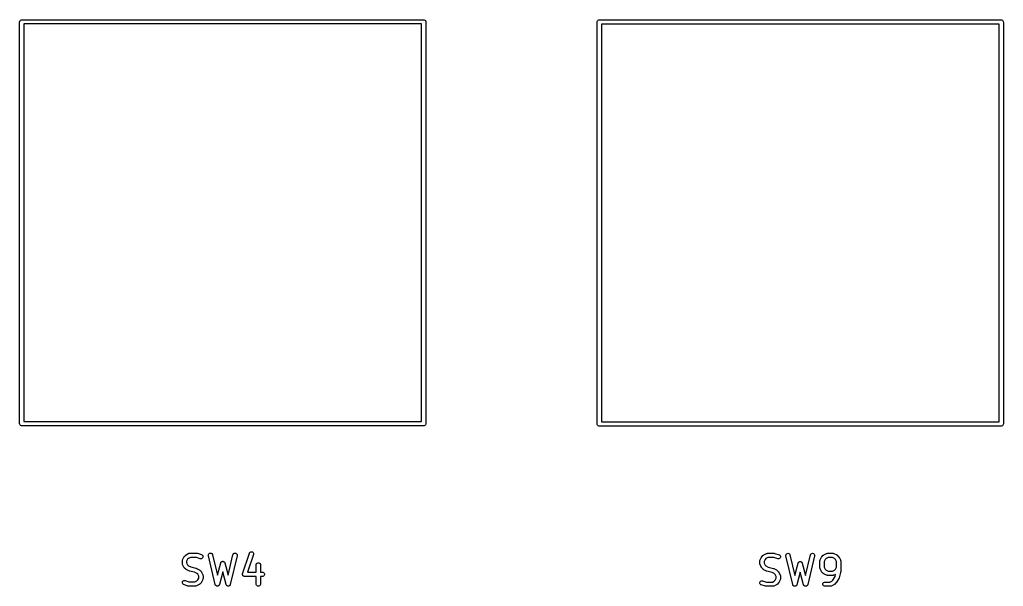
# Model space of a CAD drawing. Extents: x 2.7 to 14.1, y -9.5 to -1.1.
# Drawn here: x 2.655 to 4.004, y -7.028 to -6.251 of the extents above; entities that cross this region are included whole.
import ezdxf

# ---------------------------------------------------------------- set-up
doc = ezdxf.new("R2010")
doc.units = 0
doc.header["$MEASUREMENT"] = 0
doc.layers.add('BLACK', color=7, linetype='CONTINUOUS')

msp = doc.modelspace()

# ---------------------------------------------------------------- linework, layer by layer
at = {"layer": 'BLACK', "linetype": 'CONTINUOUS'}
for p, q in [((2.6549, -6.2536), (2.655, -6.253)), ((2.6549, -6.8047), (2.6549, -6.2536)), ((2.655, -6.253), (2.6554, -6.2519)), ((2.6554, -6.2519), (2.6562, -6.2511)), ((2.6562, -6.2511), (2.6573, -6.2507)), ((2.6573, -6.2507), (2.6579, -6.2506)), ((2.6579, -6.2506), (3.209, -6.2506)), ((2.6608, -6.2565), (2.6608, -6.8018)), ((3.2061, -6.2565), (2.6608, -6.2565)), ((3.2061, -6.8018), (3.2061, -6.2565)), ((3.209, -6.2506), (3.2096, -6.2507)), ((3.2096, -6.2507), (3.2107, -6.2511)), ((3.2107, -6.2511), (3.2115, -6.2519)), ((3.2115, -6.2519), (3.2119, -6.253)), ((3.2119, -6.253), (3.212, -6.2536)), ((3.212, -6.2536), (3.212, -6.8047)), ((3.4469, -6.2533), (3.4474, -6.2522)), ((3.4469, -6.2539), (3.4469, -6.2533)), ((3.4469, -6.805), (3.4469, -6.2539)), ((3.4474, -6.2522), (3.4482, -6.2514)), ((3.4482, -6.2514), (3.4493, -6.251)), ((3.4493, -6.251), (3.4498, -6.2509)), ((3.4498, -6.2509), (4.001, -6.2509)), ((3.4528, -6.2568), (3.4528, -6.8021)), ((3.9981, -6.2568), (3.4528, -6.2568)), ((3.9981, -6.8021), (3.9981, -6.2568)), ((4.001, -6.2509), (4.0016, -6.251)), ((4.0016, -6.251), (4.0027, -6.2514)), ((4.0027, -6.2514), (4.0035, -6.2522)), ((4.0035, -6.2522), (4.0039, -6.2533)), ((4.0039, -6.2533), (4.004, -6.2539)), ((4.004, -6.2539), (4.004, -6.805)), ((2.655, -6.8053), (2.6549, -6.8047)), ((2.6554, -6.8064), (2.655, -6.8053)), ((2.6562, -6.8072), (2.6554, -6.8064)), ((2.6573, -6.8076), (2.6562, -6.8072)), ((2.6579, -6.8077), (2.6573, -6.8076)), ((3.209, -6.8077), (2.6579, -6.8077)), ((2.6608, -6.8018), (3.2061, -6.8018)), ((3.2096, -6.8076), (3.209, -6.8077)), ((3.2107, -6.8072), (3.2096, -6.8076)), ((3.2115, -6.8064), (3.2107, -6.8072)), ((3.2119, -6.8053), (3.2115, -6.8064)), ((3.212, -6.8047), (3.2119, -6.8053)), ((3.4469, -6.8056), (3.4469, -6.805)), ((3.4474, -6.8067), (3.4469, -6.8056)), ((3.4482, -6.8075), (3.4474, -6.8067)), ((3.4493, -6.8079), (3.4482, -6.8075)), ((3.4498, -6.808), (3.4493, -6.8079)), ((4.001, -6.808), (3.4498, -6.808)), ((3.4528, -6.8021), (3.9981, -6.8021)), ((4.0016, -6.8079), (4.001, -6.808)), ((4.0027, -6.8075), (4.0016, -6.8079)), ((4.0035, -6.8067), (4.0027, -6.8075)), ((4.0039, -6.8056), (4.0035, -6.8067)), ((4.004, -6.805), (4.0039, -6.8056)), ((2.8783, -6.9913), (2.8802, -6.9875)), ((2.8802, -6.9875), (2.8803, -6.9873)), ((2.8803, -6.9873), (2.8804, -6.9872)), ((2.8804, -6.9871), (2.8805, -6.987)), ((2.8804, -6.9872), (2.8804, -6.9871)), ((2.8805, -6.987), (2.8806, -6.987)), ((2.8806, -6.987), (2.8807, -6.9867)), ((2.8807, -6.9867), (2.8826, -6.9849)), ((2.8826, -6.9849), (2.8828, -6.9847)), ((2.8828, -6.9847), (2.8829, -6.9846)), ((2.8829, -6.9846), (2.883, -6.9846)), ((2.883, -6.9846), (2.8831, -6.9845)), ((2.8831, -6.9845), (2.8834, -6.9843)), ((2.8831, -6.9845), (2.8831, -6.9845)), ((2.8834, -6.9843), (2.8871, -6.9824)), ((2.8892, -6.988), (2.8865, -6.9894)), ((2.8871, -6.9824), (2.8877, -6.9822)), ((2.8877, -6.9822), (2.8878, -6.9822)), ((2.8878, -6.9822), (2.8879, -6.9822)), ((2.8879, -6.9822), (2.8885, -6.9821)), ((2.8885, -6.9821), (2.8978, -6.9821)), ((2.8973, -6.988), (2.8892, -6.988)), ((2.9025, -6.9898), (2.8973, -6.988)), ((2.8978, -6.9821), (2.8981, -6.9822)), ((2.8981, -6.9822), (2.8982, -6.9822)), ((2.8982, -6.9822), (2.8983, -6.9822)), ((2.8983, -6.9822), (2.8984, -6.9822)), ((2.8984, -6.9822), (2.8985, -6.9822)), ((2.8985, -6.9822), (2.8988, -6.9823)), ((2.8988, -6.9823), (2.9044, -6.9842)), ((2.9044, -6.9842), (2.9049, -6.9844)), ((2.9049, -6.9844), (2.9058, -6.9852)), ((2.9058, -6.9852), (2.9063, -6.9862)), ((2.9064, -6.9873), (2.906, -6.9884)), ((2.9063, -6.9862), (2.9064, -6.9873)), ((2.9136, -6.9852), (2.9138, -6.9841)), ((2.9137, -6.9858), (2.9136, -6.9852)), ((2.9231, -7.0251), (2.9137, -6.9858)), ((2.9138, -6.9841), (2.9144, -6.9831)), ((2.9144, -6.9831), (2.9153, -6.9824)), ((2.9153, -6.9824), (2.9165, -6.9821)), ((2.9165, -6.9821), (2.9176, -6.9823)), ((2.9176, -6.9823), (2.9186, -6.9829)), ((2.9186, -6.9829), (2.9193, -6.9839)), ((2.9193, -6.9839), (2.9194, -6.9844)), ((2.9194, -6.9844), (2.9261, -7.0124)), ((2.9408, -7.0124), (2.9474, -6.9844)), ((2.9532, -6.9858), (2.9438, -7.0251)), ((2.9474, -6.9844), (2.9476, -6.9839)), ((2.9476, -6.9839), (2.9483, -6.9829)), ((2.9483, -6.9829), (2.9493, -6.9823)), ((2.9493, -6.9823), (2.9504, -6.9821)), ((2.9504, -6.9821), (2.9516, -6.9824)), ((2.9516, -6.9824), (2.9525, -6.9831)), ((2.9525, -6.9831), (2.9531, -6.9841)), ((2.9531, -6.9841), (2.9533, -6.9852)), ((2.9533, -6.9852), (2.9532, -6.9858)), ((2.9606, -7.0104), (2.97, -6.9823)), ((2.9756, -6.9841), (2.9675, -7.0084)), ((2.97, -6.9823), (2.9703, -6.9818)), ((2.9703, -6.9818), (2.971, -6.9809)), ((2.971, -6.9809), (2.972, -6.9804)), ((2.972, -6.9804), (2.9732, -6.9803)), ((2.9732, -6.9803), (2.9743, -6.9806)), ((2.9743, -6.9806), (2.9752, -6.9814)), ((2.9752, -6.9814), (2.9757, -6.9824)), ((2.9757, -6.9836), (2.9756, -6.9841)), ((2.9757, -6.9824), (2.9757, -6.9836)), ((3.6703, -6.9916), (3.6722, -6.9878)), ((3.6722, -6.9878), (3.6723, -6.9876)), ((3.6723, -6.9876), (3.6724, -6.9875)), ((3.6724, -6.9874), (3.6725, -6.9873)), ((3.6724, -6.9875), (3.6724, -6.9874)), ((3.6725, -6.9873), (3.6727, -6.9871)), ((3.6725, -6.9873), (3.6725, -6.9873)), ((3.6727, -6.9871), (3.6746, -6.9852)), ((3.6746, -6.9852), (3.6748, -6.985)), ((3.6748, -6.985), (3.6749, -6.9849)), ((3.6749, -6.9849), (3.675, -6.9849)), ((3.675, -6.9849), (3.675, -6.9848)), ((3.675, -6.9848), (3.6751, -6.9848)), ((3.6751, -6.9848), (3.6754, -6.9846)), ((3.6754, -6.9846), (3.6791, -6.9828)), ((3.6791, -6.9828), (3.6797, -6.9825)), ((3.6797, -6.9825), (3.6798, -6.9825)), ((3.6798, -6.9825), (3.6799, -6.9825)), ((3.6799, -6.9825), (3.6804, -6.9824)), ((3.6804, -6.9824), (3.6898, -6.9824)), ((3.6898, -6.9824), (3.6901, -6.9825)), ((3.6901, -6.9825), (3.6902, -6.9825)), ((3.6902, -6.9825), (3.6903, -6.9825)), ((3.6903, -6.9825), (3.6904, -6.9825)), ((3.6904, -6.9825), (3.6905, -6.9825)), ((3.6905, -6.9825), (3.6907, -6.9826)), ((3.6907, -6.9826), (3.6964, -6.9845)), ((3.6964, -6.9845), (3.6969, -6.9847)), ((3.6969, -6.9847), (3.6978, -6.9855)), ((3.6978, -6.9855), (3.6983, -6.9865)), ((3.6984, -6.9876), (3.698, -6.9887)), ((3.6983, -6.9865), (3.6984, -6.9876)), ((3.7056, -6.9855), (3.7058, -6.9844)), ((3.7057, -6.9861), (3.7056, -6.9855)), ((3.7151, -7.0254), (3.7057, -6.9861)), ((3.7058, -6.9844), (3.7064, -6.9834)), ((3.7064, -6.9834), (3.7073, -6.9827)), ((3.7073, -6.9827), (3.7084, -6.9824)), ((3.7084, -6.9824), (3.7096, -6.9826)), ((3.7096, -6.9826), (3.7106, -6.9832)), ((3.7106, -6.9832), (3.7112, -6.9842)), ((3.7112, -6.9842), (3.7114, -6.9847)), ((3.7114, -6.9847), (3.7181, -7.0127)), ((3.7328, -7.0127), (3.7394, -6.9847)), ((3.7452, -6.9861), (3.7358, -7.0254)), ((3.7394, -6.9847), (3.7396, -6.9842)), ((3.7396, -6.9842), (3.7403, -6.9832)), ((3.7403, -6.9832), (3.7413, -6.9826)), ((3.7413, -6.9826), (3.7424, -6.9824)), ((3.7424, -6.9824), (3.7435, -6.9827)), ((3.7435, -6.9827), (3.7445, -6.9834)), ((3.7445, -6.9834), (3.7451, -6.9844)), ((3.7451, -6.9844), (3.7453, -6.9855)), ((3.7453, -6.9855), (3.7452, -6.9861)), ((3.7528, -6.9916), (3.7547, -6.9878)), ((3.7547, -6.9878), (3.7548, -6.9876)), ((3.7548, -6.9875), (3.7549, -6.9874)), ((3.7548, -6.9876), (3.7548, -6.9875)), ((3.7549, -6.9874), (3.755, -6.9873)), ((3.755, -6.9873), (3.7552, -6.9871)), ((3.755, -6.9873), (3.755, -6.9873)), ((3.7552, -6.9871), (3.7571, -6.9852)), ((3.7571, -6.9852), (3.7573, -6.985)), ((3.7573, -6.985), (3.7574, -6.9849)), ((3.7574, -6.9849), (3.7575, -6.9849)), ((3.7575, -6.9849), (3.7575, -6.9848)), ((3.7575, -6.9848), (3.7576, -6.9848)), ((3.7576, -6.9848), (3.7579, -6.9846)), ((3.7579, -6.9846), (3.7616, -6.9828)), ((3.7616, -6.9828), (3.7621, -6.9825)), ((3.7621, -6.9825), (3.7623, -6.9825)), ((3.7623, -6.9825), (3.7624, -6.9825)), ((3.7624, -6.9825), (3.7629, -6.9824)), ((3.7629, -6.9824), (3.7704, -6.9824)), ((3.7704, -6.9824), (3.771, -6.9825)), ((3.771, -6.9825), (3.7711, -6.9825)), ((3.7711, -6.9825), (3.7712, -6.9825)), ((3.7712, -6.9825), (3.7717, -6.9828)), ((3.7717, -6.9828), (3.7755, -6.9846)), ((3.7755, -6.9846), (3.7757, -6.9848)), ((3.7757, -6.9848), (3.7758, -6.9848)), ((3.7758, -6.9848), (3.7759, -6.9849)), ((3.7759, -6.9849), (3.776, -6.9849)), ((3.776, -6.9849), (3.776, -6.985)), ((3.776, -6.985), (3.7763, -6.9852)), ((3.7763, -6.9852), (3.7781, -6.9871)), ((3.7781, -6.9871), (3.7783, -6.9873)), ((3.7783, -6.9873), (3.7784, -6.9873)), ((3.7784, -6.9873), (3.7784, -6.9874)), ((3.7784, -6.9874), (3.7785, -6.9875)), ((3.7785, -6.9875), (3.7785, -6.9876)), ((3.7785, -6.9876), (3.7787, -6.9878)), ((3.7787, -6.9878), (3.7806, -6.9916)), ((2.878, -6.9926), (2.8781, -6.992)), ((2.878, -6.9963), (2.878, -6.9926)), ((2.8781, -6.9969), (2.878, -6.9963)), ((2.8781, -6.9918), (2.8783, -6.9913)), ((2.8781, -6.9919), (2.8781, -6.9918)), ((2.8781, -6.992), (2.8781, -6.9919)), ((2.8781, -6.997), (2.8781, -6.9969)), ((2.8781, -6.9971), (2.8781, -6.997)), ((2.8783, -6.9977), (2.8781, -6.9971)), ((2.8802, -7.0014), (2.8783, -6.9977)), ((2.8803, -7.0017), (2.8802, -7.0014)), ((2.8804, -7.0017), (2.8803, -7.0017)), ((2.8853, -6.9906), (2.8839, -6.9933)), ((2.8839, -6.9933), (2.8839, -6.9956)), ((2.8839, -6.9956), (2.8853, -6.9983)), ((2.8865, -6.9894), (2.8853, -6.9906)), ((2.8853, -6.9983), (2.8865, -6.9995)), ((2.8865, -6.9995), (2.8895, -7.001)), ((2.8895, -7.001), (2.8967, -7.0028)), ((2.9031, -6.9899), (2.9025, -6.9898)), ((2.9042, -6.9898), (2.9031, -6.9899)), ((2.9053, -6.9893), (2.9042, -6.9898)), ((2.906, -6.9884), (2.9053, -6.9893)), ((2.9261, -7.0124), (2.9306, -6.9956)), ((2.9306, -6.9956), (2.9306, -6.9954)), ((2.9306, -6.9954), (2.9307, -6.9954)), ((2.9307, -6.9953), (2.9308, -6.995)), ((2.9307, -6.9954), (2.9307, -6.9953)), ((2.9308, -6.995), (2.931, -6.9947)), ((2.931, -6.9947), (2.9312, -6.9944)), ((2.9312, -6.9944), (2.9314, -6.9943)), ((2.9314, -6.9943), (2.9315, -6.9941)), ((2.9315, -6.9941), (2.9318, -6.9939)), ((2.9318, -6.9939), (2.9321, -6.9937)), ((2.9321, -6.9937), (2.9323, -6.9936)), ((2.9323, -6.9936), (2.9325, -6.9935)), ((2.9325, -6.9935), (2.9329, -6.9935)), ((2.9329, -6.9935), (2.9333, -6.9934)), ((2.9333, -6.9934), (2.9334, -6.9934)), ((2.9334, -6.9934), (2.9336, -6.9934)), ((2.9336, -6.9934), (2.934, -6.9935)), ((2.934, -6.9935), (2.9344, -6.9935)), ((2.9344, -6.9935), (2.9346, -6.9936)), ((2.9346, -6.9936), (2.9348, -6.9937)), ((2.9348, -6.9937), (2.9351, -6.9939)), ((2.9351, -6.9939), (2.9354, -6.9941)), ((2.9354, -6.9941), (2.9355, -6.9943)), ((2.9355, -6.9943), (2.9357, -6.9944)), ((2.9357, -6.9944), (2.9359, -6.9947)), ((2.9359, -6.9947), (2.9361, -6.995)), ((2.9361, -6.995), (2.9362, -6.9953)), ((2.9362, -6.9953), (2.9362, -6.9954)), ((2.9362, -6.9954), (2.9363, -6.9954)), ((2.9363, -6.9954), (2.9363, -6.9956)), ((2.9363, -6.9956), (2.9408, -7.0124)), ((2.9792, -6.9982), (2.9793, -6.9976)), ((2.9792, -7.0084), (2.9792, -6.9982)), ((2.9793, -6.9976), (2.9797, -6.9966)), ((2.9797, -6.9966), (2.9806, -6.9958)), ((2.9806, -6.9958), (2.9816, -6.9953)), ((2.9816, -6.9953), (2.9828, -6.9953)), ((2.9828, -6.9953), (2.9838, -6.9958)), ((2.9838, -6.9958), (2.9846, -6.9966)), ((2.9846, -6.9966), (2.9851, -6.9976)), ((2.9851, -6.9976), (2.9851, -6.9982)), ((2.9851, -6.9982), (2.9851, -7.0084)), ((3.67, -6.9923), (3.6701, -6.9922)), ((3.67, -6.9929), (3.67, -6.9923)), ((3.67, -6.9966), (3.67, -6.9929)), ((3.67, -6.9972), (3.67, -6.9966)), ((3.6701, -6.9973), (3.67, -6.9972)), ((3.6701, -6.9921), (3.6703, -6.9916)), ((3.6701, -6.9922), (3.6701, -6.9921)), ((3.6701, -6.9974), (3.6701, -6.9973)), ((3.6703, -6.998), (3.6701, -6.9974)), ((3.6722, -7.0017), (3.6703, -6.998)), ((3.6772, -6.9909), (3.6759, -6.9936)), ((3.6759, -6.9936), (3.6759, -6.9959)), ((3.6759, -6.9959), (3.6772, -6.9986)), ((3.6784, -6.9897), (3.6772, -6.9909)), ((3.6772, -6.9986), (3.6784, -6.9998)), ((3.6811, -6.9883), (3.6784, -6.9897)), ((3.6784, -6.9998), (3.6815, -7.0014)), ((3.6893, -6.9883), (3.6811, -6.9883)), ((3.6815, -7.0014), (3.6887, -7.0032)), ((3.6945, -6.9901), (3.6893, -6.9883)), ((3.6951, -6.9902), (3.6945, -6.9901)), ((3.6962, -6.9901), (3.6951, -6.9902)), ((3.6972, -6.9896), (3.6962, -6.9901)), ((3.698, -6.9887), (3.6972, -6.9896)), ((3.7181, -7.0127), (3.7226, -6.9959)), ((3.7226, -6.9957), (3.7227, -6.9956)), ((3.7226, -6.9959), (3.7226, -6.9957)), ((3.7226, -6.9957), (3.7226, -6.9957)), ((3.7227, -6.9956), (3.7228, -6.9953)), ((3.7228, -6.9953), (3.723, -6.995)), ((3.723, -6.995), (3.7232, -6.9947)), ((3.7232, -6.9947), (3.7234, -6.9946)), ((3.7234, -6.9946), (3.7235, -6.9944)), ((3.7235, -6.9944), (3.7238, -6.9942)), ((3.7238, -6.9942), (3.7241, -6.994)), ((3.7241, -6.994), (3.7243, -6.9939)), ((3.7243, -6.9939), (3.7245, -6.9938)), ((3.7245, -6.9938), (3.7249, -6.9938)), ((3.7249, -6.9938), (3.7252, -6.9937)), ((3.7252, -6.9937), (3.7254, -6.9937)), ((3.7254, -6.9937), (3.7256, -6.9937)), ((3.7256, -6.9937), (3.726, -6.9938)), ((3.726, -6.9938), (3.7264, -6.9938)), ((3.7264, -6.9938), (3.7266, -6.9939)), ((3.7266, -6.9939), (3.7267, -6.994)), ((3.7267, -6.994), (3.727, -6.9942)), ((3.727, -6.9942), (3.7274, -6.9944)), ((3.7274, -6.9944), (3.7275, -6.9946)), ((3.7275, -6.9946), (3.7277, -6.9947)), ((3.7277, -6.9947), (3.7278, -6.995)), ((3.7278, -6.995), (3.7281, -6.9953)), ((3.7281, -6.9953), (3.7282, -6.9956)), ((3.7282, -6.9956), (3.7282, -6.9957)), ((3.7282, -6.9957), (3.7282, -6.9957)), ((3.7282, -6.9957), (3.7283, -6.9959)), ((3.7283, -6.9959), (3.7328, -7.0127)), ((3.7525, -6.9923), (3.7526, -6.9922)), ((3.7525, -6.9929), (3.7525, -6.9923)), ((3.7525, -7.0023), (3.7525, -6.9929)), ((3.7526, -6.9921), (3.7528, -6.9916)), ((3.7526, -6.9922), (3.7526, -6.9921)), ((3.7597, -6.9909), (3.7584, -6.9936)), ((3.7584, -6.9936), (3.7584, -7.0016)), ((3.7584, -7.0016), (3.7597, -7.0043)), ((3.7609, -6.9897), (3.7597, -6.9909)), ((3.7636, -6.9883), (3.7609, -6.9897)), ((3.7697, -6.9883), (3.7636, -6.9883)), ((3.7724, -6.9897), (3.7697, -6.9883)), ((3.7736, -6.9909), (3.7724, -6.9897)), ((3.775, -6.9936), (3.7736, -6.9909)), ((3.7736, -7.0043), (3.775, -7.0016)), ((3.775, -7.0016), (3.775, -6.9936)), ((3.7806, -6.9916), (3.7808, -6.9921)), ((3.7808, -6.9921), (3.7808, -6.9922)), ((3.7808, -6.9922), (3.7808, -6.9923)), ((3.7808, -6.9923), (3.7809, -6.9929)), ((3.7809, -6.9929), (3.7809, -7.0079)), ((2.8804, -7.0018), (2.8804, -7.0017)), ((2.8805, -7.0019), (2.8804, -7.0018)), ((2.8806, -7.0019), (2.8805, -7.0019)), ((2.8807, -7.0022), (2.8806, -7.0019)), ((2.8826, -7.004), (2.8807, -7.0022)), ((2.8828, -7.0042), (2.8826, -7.004)), ((2.8829, -7.0043), (2.8828, -7.0042)), ((2.883, -7.0043), (2.8829, -7.0043)), ((2.8831, -7.0044), (2.883, -7.0043)), ((2.8834, -7.0046), (2.8831, -7.0044)), ((2.8831, -7.0044), (2.8831, -7.0044)), ((2.8871, -7.0065), (2.8834, -7.0046)), ((2.8872, -7.0065), (2.8871, -7.0065)), ((2.8874, -7.0066), (2.8872, -7.0065)), ((2.8872, -7.0065), (2.8872, -7.0065)), ((2.8877, -7.0067), (2.8874, -7.0066)), ((2.8949, -7.0085), (2.8877, -7.0067)), ((2.8877, -7.0067), (2.8877, -7.0067)), ((2.8877, -7.0067), (2.8877, -7.0067)), ((2.898, -7.01), (2.8949, -7.0085)), ((2.8967, -7.0028), (2.8967, -7.0029)), ((2.8967, -7.0029), (2.8967, -7.0029)), ((2.8967, -7.0029), (2.897, -7.003)), ((2.897, -7.003), (2.8972, -7.003)), ((2.8972, -7.003), (2.8972, -7.0031)), ((2.8972, -7.0031), (2.8973, -7.0031)), ((2.8973, -7.0031), (2.901, -7.0049)), ((2.8992, -7.0112), (2.898, -7.01)), ((2.9005, -7.0139), (2.8992, -7.0112)), ((2.9005, -7.0163), (2.9005, -7.0139)), ((2.901, -7.0049), (2.9013, -7.0051)), ((2.9013, -7.0051), (2.9013, -7.0051)), ((2.9013, -7.0051), (2.9014, -7.0052)), ((2.9014, -7.0052), (2.9015, -7.0053)), ((2.9015, -7.0053), (2.9016, -7.0053)), ((2.9016, -7.0053), (2.9018, -7.0055)), ((2.9018, -7.0055), (2.9037, -7.0074)), ((2.9037, -7.0074), (2.9039, -7.0076)), ((2.9039, -7.0076), (2.9039, -7.0076)), ((2.9039, -7.0076), (2.904, -7.0077)), ((2.904, -7.0077), (2.904, -7.0078)), ((2.904, -7.0078), (2.9041, -7.0079)), ((2.9041, -7.0079), (2.9042, -7.0081)), ((2.9042, -7.0081), (2.9061, -7.0119)), ((2.9061, -7.0119), (2.9063, -7.0124)), ((2.9063, -7.0124), (2.9063, -7.0125)), ((2.9063, -7.0125), (2.9063, -7.0126)), ((2.9063, -7.0126), (2.9064, -7.0132)), ((2.9064, -7.0132), (2.9064, -7.017)), ((2.9334, -7.0078), (2.9288, -7.0252)), ((2.9381, -7.0252), (2.9334, -7.0078)), ((2.9605, -7.0108), (2.9606, -7.0107)), ((2.9605, -7.011), (2.9605, -7.0108)), ((2.9605, -7.0108), (2.9605, -7.0108)), ((2.9605, -7.0114), (2.9605, -7.011)), ((2.9605, -7.0119), (2.9605, -7.0114)), ((2.9606, -7.012), (2.9605, -7.0119)), ((2.9606, -7.0107), (2.9606, -7.0104)), ((2.9606, -7.0121), (2.9606, -7.012)), ((2.9608, -7.0125), (2.9606, -7.0121)), ((2.961, -7.013), (2.9608, -7.0125)), ((2.9611, -7.013), (2.961, -7.013)), ((2.9611, -7.0131), (2.9611, -7.013)), ((2.9615, -7.0135), (2.9611, -7.0131)), ((2.9618, -7.0138), (2.9615, -7.0135)), ((2.9619, -7.0138), (2.9618, -7.0138)), ((2.962, -7.0139), (2.9619, -7.0138)), ((2.9624, -7.014), (2.962, -7.0139)), ((2.9629, -7.0142), (2.9624, -7.014)), ((2.963, -7.0142), (2.9629, -7.0142)), ((2.9631, -7.0143), (2.963, -7.0142)), ((2.9632, -7.0143), (2.9631, -7.0143)), ((2.9634, -7.0143), (2.9632, -7.0143)), ((2.9792, -7.0143), (2.9634, -7.0143)), ((2.9675, -7.0084), (2.9792, -7.0084)), ((2.9792, -7.0245), (2.9792, -7.0143)), ((2.9851, -7.0084), (2.9878, -7.0084)), ((2.9878, -7.0143), (2.9851, -7.0143)), ((2.9851, -7.0143), (2.9851, -7.0245)), ((2.9878, -7.0084), (2.9884, -7.0084)), ((2.9884, -7.0142), (2.9878, -7.0143)), ((2.9884, -7.0084), (2.9895, -7.0089)), ((2.9895, -7.0138), (2.9884, -7.0142)), ((2.9895, -7.0089), (2.9903, -7.0097)), ((2.9903, -7.013), (2.9895, -7.0138)), ((2.9903, -7.0097), (2.9907, -7.0108)), ((2.9907, -7.0119), (2.9903, -7.013)), ((2.9907, -7.0108), (2.9907, -7.0119)), ((3.6723, -7.002), (3.6722, -7.0017)), ((3.6724, -7.002), (3.6723, -7.002)), ((3.6724, -7.0021), (3.6724, -7.002)), ((3.6725, -7.0022), (3.6724, -7.0021)), ((3.6725, -7.0023), (3.6725, -7.0022)), ((3.6727, -7.0025), (3.6725, -7.0023)), ((3.6746, -7.0044), (3.6727, -7.0025)), ((3.6748, -7.0045), (3.6746, -7.0044)), ((3.6749, -7.0046), (3.6748, -7.0045)), ((3.675, -7.0047), (3.6749, -7.0046)), ((3.6751, -7.0048), (3.675, -7.0047)), ((3.675, -7.0047), (3.675, -7.0047)), ((3.6754, -7.0049), (3.6751, -7.0048)), ((3.6791, -7.0068), (3.6754, -7.0049)), ((3.6792, -7.0068), (3.6791, -7.0068)), ((3.6794, -7.0069), (3.6792, -7.0068)), ((3.6792, -7.0068), (3.6792, -7.0068)), ((3.6797, -7.007), (3.6794, -7.0069)), ((3.6869, -7.0088), (3.6797, -7.007)), ((3.6797, -7.007), (3.6797, -7.007)), ((3.6797, -7.007), (3.6797, -7.007)), ((3.6899, -7.0103), (3.6869, -7.0088)), ((3.6887, -7.0032), (3.6887, -7.0032)), ((3.6887, -7.0032), (3.6887, -7.0032)), ((3.6887, -7.0032), (3.689, -7.0033)), ((3.689, -7.0033), (3.6892, -7.0033)), ((3.6892, -7.0033), (3.6892, -7.0034)), ((3.6892, -7.0034), (3.6893, -7.0034)), ((3.6893, -7.0034), (3.693, -7.0053)), ((3.6911, -7.0115), (3.6899, -7.0103)), ((3.6925, -7.0142), (3.6911, -7.0115)), ((3.6925, -7.0166), (3.6925, -7.0142)), ((3.693, -7.0053), (3.6933, -7.0054)), ((3.6933, -7.0054), (3.6933, -7.0054)), ((3.6933, -7.0054), (3.6934, -7.0055)), ((3.6934, -7.0055), (3.6935, -7.0056)), ((3.6935, -7.0056), (3.6935, -7.0056)), ((3.6935, -7.0056), (3.6938, -7.0058)), ((3.6938, -7.0058), (3.6956, -7.0077)), ((3.6956, -7.0077), (3.6958, -7.0079)), ((3.6958, -7.0079), (3.6959, -7.008)), ((3.6959, -7.008), (3.696, -7.008)), ((3.696, -7.008), (3.696, -7.0081)), ((3.696, -7.0081), (3.696, -7.0082)), ((3.696, -7.0082), (3.6962, -7.0084)), ((3.6962, -7.0084), (3.6981, -7.0122)), ((3.6981, -7.0122), (3.6983, -7.0127)), ((3.6983, -7.0127), (3.6983, -7.0128)), ((3.6983, -7.0128), (3.6983, -7.0129)), ((3.6983, -7.0129), (3.6984, -7.0135)), ((3.6984, -7.0135), (3.6984, -7.0173)), ((3.7254, -7.0081), (3.7208, -7.0255)), ((3.7301, -7.0255), (3.7254, -7.0081)), ((3.7525, -7.0028), (3.7525, -7.0023)), ((3.7526, -7.0029), (3.7525, -7.0028)), ((3.7526, -7.003), (3.7526, -7.0029)), ((3.7528, -7.0036), (3.7526, -7.003)), ((3.7547, -7.0073), (3.7528, -7.0036)), ((3.7548, -7.0076), (3.7547, -7.0073)), ((3.7548, -7.0077), (3.7548, -7.0076)), ((3.7549, -7.0077), (3.7548, -7.0077)), ((3.755, -7.0078), (3.7549, -7.0077)), ((3.755, -7.0079), (3.755, -7.0078)), ((3.7552, -7.0081), (3.755, -7.0079)), ((3.7571, -7.01), (3.7552, -7.0081)), ((3.7573, -7.0102), (3.7571, -7.01)), ((3.7574, -7.0102), (3.7573, -7.0102)), ((3.7575, -7.0103), (3.7574, -7.0102)), ((3.7576, -7.0104), (3.7575, -7.0103)), ((3.7575, -7.0103), (3.7575, -7.0103)), ((3.7579, -7.0105), (3.7576, -7.0104)), ((3.7616, -7.0124), (3.7579, -7.0105)), ((3.7597, -7.0043), (3.7609, -7.0055)), ((3.7609, -7.0055), (3.7636, -7.0068)), ((3.7621, -7.0126), (3.7616, -7.0124)), ((3.7623, -7.0126), (3.7621, -7.0126)), ((3.7624, -7.0127), (3.7623, -7.0126)), ((3.7629, -7.0127), (3.7624, -7.0127)), ((3.7704, -7.0127), (3.7629, -7.0127)), ((3.7636, -7.0068), (3.7697, -7.0068)), ((3.7697, -7.0068), (3.7724, -7.0055)), ((3.77, -7.0191), (3.7733, -7.0142)), ((3.771, -7.0127), (3.7704, -7.0127)), ((3.7711, -7.0126), (3.771, -7.0127)), ((3.7712, -7.0126), (3.7711, -7.0126)), ((3.7717, -7.0124), (3.7712, -7.0126)), ((3.774, -7.0113), (3.7717, -7.0124)), ((3.7724, -7.0055), (3.7736, -7.0043)), ((3.7733, -7.0142), (3.774, -7.0113)), ((3.7808, -7.0086), (3.7789, -7.0161)), ((3.7809, -7.008), (3.7808, -7.0083)), ((3.7808, -7.0083), (3.7808, -7.0085)), ((3.7808, -7.0085), (3.7808, -7.0085)), ((3.7808, -7.0085), (3.7808, -7.0086)), ((3.7809, -7.0079), (3.7809, -7.008)), ((3.7809, -7.008), (3.7809, -7.008)), ((2.878, -7.0222), (2.8784, -7.0211)), ((2.8781, -7.0234), (2.878, -7.0222)), ((2.8786, -7.0244), (2.8781, -7.0234)), ((2.8784, -7.0211), (2.8791, -7.0202)), ((2.8795, -7.0251), (2.8786, -7.0244)), ((2.8791, -7.0202), (2.8802, -7.0197)), ((2.88, -7.0254), (2.8795, -7.0251)), ((2.8856, -7.0273), (2.88, -7.0254)), ((2.8802, -7.0197), (2.8813, -7.0197)), ((2.8813, -7.0197), (2.8819, -7.0198)), ((2.8819, -7.0198), (2.8871, -7.0215)), ((2.8859, -7.0273), (2.8856, -7.0273)), ((2.886, -7.0274), (2.8859, -7.0273)), ((2.8861, -7.0274), (2.886, -7.0274)), ((2.8862, -7.0274), (2.8861, -7.0274)), ((2.8863, -7.0274), (2.8862, -7.0274)), ((2.8866, -7.0274), (2.8863, -7.0274)), ((2.896, -7.0274), (2.8866, -7.0274)), ((2.8871, -7.0215), (2.8953, -7.0215)), ((2.8953, -7.0215), (2.898, -7.0202)), ((2.8965, -7.0274), (2.896, -7.0274)), ((2.8966, -7.0273), (2.8965, -7.0274)), ((2.8967, -7.0273), (2.8966, -7.0273)), ((2.8973, -7.0271), (2.8967, -7.0273)), ((2.901, -7.0252), (2.8973, -7.0271)), ((2.898, -7.0202), (2.8992, -7.019)), ((2.8992, -7.019), (2.9005, -7.0163)), ((2.9013, -7.0251), (2.901, -7.0252)), ((2.9014, -7.025), (2.9013, -7.025)), ((2.9013, -7.025), (2.9013, -7.0251)), ((2.9015, -7.0249), (2.9014, -7.025)), ((2.9016, -7.0249), (2.9015, -7.0249)), ((2.9018, -7.0247), (2.9016, -7.0249)), ((2.9037, -7.0228), (2.9018, -7.0247)), ((2.9039, -7.0226), (2.9037, -7.0228)), ((2.904, -7.0224), (2.9039, -7.0225)), ((2.9039, -7.0225), (2.9039, -7.0226)), ((2.9041, -7.0223), (2.904, -7.0223)), ((2.904, -7.0223), (2.904, -7.0224)), ((2.9042, -7.022), (2.9041, -7.0223)), ((2.9061, -7.0183), (2.9042, -7.022)), ((2.9063, -7.0177), (2.9061, -7.0183)), ((2.9064, -7.017), (2.9063, -7.0175)), ((2.9063, -7.0175), (2.9063, -7.0176)), ((2.9063, -7.0176), (2.9063, -7.0177)), ((2.9231, -7.0253), (2.9231, -7.0251)), ((2.9232, -7.0254), (2.9231, -7.0253)), ((2.9232, -7.0255), (2.9232, -7.0254)), ((2.9233, -7.0257), (2.9232, -7.0255)), ((2.9235, -7.026), (2.9233, -7.0257)), ((2.9237, -7.0264), (2.9235, -7.026)), ((2.9239, -7.0265), (2.9237, -7.0264)), ((2.9239, -7.0266), (2.9239, -7.0265)), ((2.9243, -7.0268), (2.9239, -7.0266)), ((2.9246, -7.0271), (2.9243, -7.0268)), ((2.9248, -7.0271), (2.9246, -7.0271)), ((2.9249, -7.0272), (2.9248, -7.0271)), ((2.9253, -7.0273), (2.9249, -7.0272)), ((2.9258, -7.0274), (2.9253, -7.0273)), ((2.9259, -7.0274), (2.9258, -7.0274)), ((2.9261, -7.0274), (2.9259, -7.0274)), ((2.9265, -7.0273), (2.9261, -7.0274)), ((2.9269, -7.0273), (2.9265, -7.0273)), ((2.927, -7.0272), (2.9269, -7.0273)), ((2.9272, -7.0271), (2.927, -7.0272)), ((2.9275, -7.0269), (2.9272, -7.0271)), ((2.9279, -7.0267), (2.9275, -7.0269)), ((2.928, -7.0266), (2.9279, -7.0267)), ((2.9281, -7.0265), (2.928, -7.0266)), ((2.9283, -7.0261), (2.9281, -7.0265)), ((2.9286, -7.0258), (2.9283, -7.0261)), ((2.9287, -7.0255), (2.9286, -7.0258)), ((2.9288, -7.0252), (2.9287, -7.0254)), ((2.9287, -7.0254), (2.9287, -7.0255)), ((2.9287, -7.0255), (2.9287, -7.0255)), ((2.9382, -7.0254), (2.9381, -7.0252)), ((2.9382, -7.0255), (2.9382, -7.0254)), ((2.9383, -7.0258), (2.9382, -7.0255)), ((2.9382, -7.0255), (2.9382, -7.0255)), ((2.9386, -7.0261), (2.9383, -7.0258)), ((2.9388, -7.0265), (2.9386, -7.0261)), ((2.9389, -7.0266), (2.9388, -7.0265)), ((2.939, -7.0267), (2.9389, -7.0266)), ((2.9394, -7.0269), (2.939, -7.0267)), ((2.9397, -7.0271), (2.9394, -7.0269)), ((2.9399, -7.0272), (2.9397, -7.0271)), ((2.94, -7.0273), (2.9399, -7.0272)), ((2.9404, -7.0273), (2.94, -7.0273)), ((2.9408, -7.0274), (2.9404, -7.0273)), ((2.941, -7.0274), (2.9408, -7.0274)), ((2.9411, -7.0274), (2.941, -7.0274)), ((2.9416, -7.0273), (2.9411, -7.0274)), ((2.942, -7.0272), (2.9416, -7.0273)), ((2.9421, -7.0271), (2.942, -7.0272)), ((2.9423, -7.0271), (2.9421, -7.0271)), ((2.9426, -7.0268), (2.9423, -7.0271)), ((2.943, -7.0266), (2.9426, -7.0268)), ((2.9432, -7.0264), (2.943, -7.0265)), ((2.943, -7.0265), (2.943, -7.0266)), ((2.9434, -7.026), (2.9432, -7.0264)), ((2.9436, -7.0257), (2.9434, -7.026)), ((2.9437, -7.0255), (2.9436, -7.0257)), ((2.9438, -7.0253), (2.9437, -7.0254)), ((2.9437, -7.0254), (2.9437, -7.0255)), ((2.9438, -7.0251), (2.9438, -7.0253)), ((2.9793, -7.025), (2.9792, -7.0245)), ((2.9797, -7.0261), (2.9793, -7.025)), ((2.9806, -7.0269), (2.9797, -7.0261)), ((2.9816, -7.0274), (2.9806, -7.0269)), ((2.9828, -7.0274), (2.9816, -7.0274)), ((2.9838, -7.0269), (2.9828, -7.0274)), ((2.9846, -7.0261), (2.9838, -7.0269)), ((2.9851, -7.025), (2.9846, -7.0261)), ((2.9851, -7.0245), (2.9851, -7.025)), ((3.67, -7.0225), (3.6704, -7.0214)), ((3.6701, -7.0237), (3.67, -7.0225)), ((3.6706, -7.0247), (3.6701, -7.0237)), ((3.6704, -7.0214), (3.6711, -7.0206)), ((3.6715, -7.0255), (3.6706, -7.0247)), ((3.6711, -7.0206), (3.6722, -7.02)), ((3.672, -7.0257), (3.6715, -7.0255)), ((3.6776, -7.0276), (3.672, -7.0257)), ((3.6722, -7.02), (3.6733, -7.02)), ((3.6733, -7.02), (3.6739, -7.0201)), ((3.6739, -7.0201), (3.679, -7.0218)), ((3.6779, -7.0276), (3.6776, -7.0276)), ((3.678, -7.0277), (3.6779, -7.0276)), ((3.6781, -7.0277), (3.678, -7.0277)), ((3.6782, -7.0277), (3.6781, -7.0277)), ((3.6783, -7.0277), (3.6782, -7.0277)), ((3.6786, -7.0277), (3.6783, -7.0277)), ((3.6879, -7.0277), (3.6786, -7.0277)), ((3.679, -7.0218), (3.6872, -7.0218)), ((3.6872, -7.0218), (3.6899, -7.0205)), ((3.6885, -7.0277), (3.6879, -7.0277)), ((3.6886, -7.0276), (3.6885, -7.0277)), ((3.6887, -7.0276), (3.6886, -7.0276)), ((3.6893, -7.0274), (3.6887, -7.0276)), ((3.693, -7.0255), (3.6893, -7.0274)), ((3.6899, -7.0205), (3.6911, -7.0193)), ((3.6911, -7.0193), (3.6925, -7.0166)), ((3.6933, -7.0254), (3.693, -7.0255)), ((3.6934, -7.0253), (3.6933, -7.0253)), ((3.6933, -7.0253), (3.6933, -7.0254)), ((3.6935, -7.0252), (3.6934, -7.0253)), ((3.6938, -7.025), (3.6935, -7.0252)), ((3.6935, -7.0252), (3.6935, -7.0252)), ((3.6956, -7.0231), (3.6938, -7.025)), ((3.6958, -7.0229), (3.6956, -7.0231)), ((3.6959, -7.0228), (3.6958, -7.0229)), ((3.696, -7.0227), (3.6959, -7.0228)), ((3.6962, -7.0223), (3.696, -7.0226)), ((3.696, -7.0226), (3.696, -7.0227)), ((3.696, -7.0227), (3.696, -7.0227)), ((3.6981, -7.0186), (3.6962, -7.0223)), ((3.6983, -7.018), (3.6981, -7.0186)), ((3.6984, -7.0173), (3.6983, -7.0178)), ((3.6983, -7.0178), (3.6983, -7.0179)), ((3.6983, -7.0179), (3.6983, -7.018)), ((3.7151, -7.0256), (3.7151, -7.0254)), ((3.7151, -7.0257), (3.7151, -7.0256)), ((3.7152, -7.0258), (3.7151, -7.0257)), ((3.7153, -7.026), (3.7152, -7.0258)), ((3.7155, -7.0263), (3.7153, -7.026)), ((3.7157, -7.0267), (3.7155, -7.0263)), ((3.7158, -7.0268), (3.7157, -7.0267)), ((3.7159, -7.0269), (3.7158, -7.0268)), ((3.7163, -7.0272), (3.7159, -7.0269)), ((3.7166, -7.0274), (3.7163, -7.0272)), ((3.7168, -7.0275), (3.7166, -7.0274)), ((3.7169, -7.0275), (3.7168, -7.0275)), ((3.7173, -7.0276), (3.7169, -7.0275)), ((3.7177, -7.0277), (3.7173, -7.0276)), ((3.7179, -7.0277), (3.7177, -7.0277)), ((3.718, -7.0277), (3.7179, -7.0277)), ((3.7185, -7.0276), (3.718, -7.0277)), ((3.7189, -7.0276), (3.7185, -7.0276)), ((3.719, -7.0275), (3.7189, -7.0276)), ((3.7192, -7.0274), (3.719, -7.0275)), ((3.7195, -7.0272), (3.7192, -7.0274)), ((3.7199, -7.027), (3.7195, -7.0272)), ((3.72, -7.0269), (3.7199, -7.027)), ((3.7201, -7.0268), (3.72, -7.0269)), ((3.7203, -7.0264), (3.7201, -7.0268)), ((3.7206, -7.0261), (3.7203, -7.0264)), ((3.7207, -7.0259), (3.7206, -7.0261)), ((3.7208, -7.0255), (3.7207, -7.0257)), ((3.7207, -7.0257), (3.7207, -7.0258)), ((3.7207, -7.0258), (3.7207, -7.0259)), ((3.7302, -7.0257), (3.7301, -7.0255)), ((3.7302, -7.0258), (3.7302, -7.0257)), ((3.7302, -7.0259), (3.7302, -7.0258)), ((3.7303, -7.0261), (3.7302, -7.0259)), ((3.7305, -7.0264), (3.7303, -7.0261)), ((3.7308, -7.0268), (3.7305, -7.0264)), ((3.7309, -7.0269), (3.7308, -7.0268)), ((3.731, -7.027), (3.7309, -7.0269)), ((3.7314, -7.0272), (3.731, -7.027)), ((3.7317, -7.0274), (3.7314, -7.0272)), ((3.7318, -7.0275), (3.7317, -7.0274)), ((3.732, -7.0276), (3.7318, -7.0275)), ((3.7324, -7.0276), (3.732, -7.0276)), ((3.7328, -7.0277), (3.7324, -7.0276)), ((3.733, -7.0277), (3.7328, -7.0277)), ((3.7331, -7.0277), (3.733, -7.0277)), ((3.7335, -7.0276), (3.7331, -7.0277)), ((3.734, -7.0275), (3.7335, -7.0276)), ((3.7341, -7.0275), (3.734, -7.0275)), ((3.7342, -7.0274), (3.7341, -7.0275)), ((3.7346, -7.0272), (3.7342, -7.0274)), ((3.7349, -7.0269), (3.7346, -7.0272)), ((3.735, -7.0268), (3.7349, -7.0269)), ((3.7351, -7.0267), (3.735, -7.0268)), ((3.7354, -7.0263), (3.7351, -7.0267)), ((3.7356, -7.026), (3.7354, -7.0263)), ((3.7357, -7.0258), (3.7356, -7.026)), ((3.7358, -7.0254), (3.7357, -7.0256)), ((3.7357, -7.0256), (3.7357, -7.0257)), ((3.7357, -7.0257), (3.7357, -7.0258)), ((3.7563, -7.0242), (3.7567, -7.0231)), ((3.7563, -7.0253), (3.7563, -7.0242)), ((3.7567, -7.0264), (3.7563, -7.0253)), ((3.7567, -7.0231), (3.7575, -7.0223)), ((3.7575, -7.0272), (3.7567, -7.0264)), ((3.7575, -7.0223), (3.7586, -7.0219)), ((3.7586, -7.0277), (3.7575, -7.0272)), ((3.7586, -7.0219), (3.7592, -7.0218)), ((3.7592, -7.0277), (3.7586, -7.0277)), ((3.7592, -7.0218), (3.766, -7.0218)), ((3.7667, -7.0277), (3.7592, -7.0277)), ((3.766, -7.0218), (3.7687, -7.0205)), ((3.7673, -7.0277), (3.7667, -7.0277)), ((3.7674, -7.0276), (3.7673, -7.0277)), ((3.7675, -7.0276), (3.7674, -7.0276)), ((3.768, -7.0274), (3.7675, -7.0276)), ((3.7717, -7.0255), (3.768, -7.0274)), ((3.7687, -7.0205), (3.77, -7.0191)), ((3.772, -7.0254), (3.7717, -7.0255)), ((3.7721, -7.0253), (3.772, -7.0254)), ((3.7722, -7.0252), (3.7721, -7.0253)), ((3.7721, -7.0253), (3.7721, -7.0253)), ((3.7723, -7.0252), (3.7722, -7.0252)), ((3.7725, -7.025), (3.7723, -7.0252)), ((3.7744, -7.0231), (3.7725, -7.025)), ((3.7746, -7.0229), (3.7744, -7.0231)), ((3.7744, -7.0231), (3.7744, -7.0231)), ((3.7744, -7.0231), (3.7744, -7.0231)), ((3.7748, -7.0227), (3.7746, -7.0229)), ((3.7785, -7.017), (3.7748, -7.0227)), ((3.7748, -7.0227), (3.7748, -7.0227)), ((3.7748, -7.0227), (3.7748, -7.0227)), ((3.7787, -7.0167), (3.7785, -7.017)), ((3.7788, -7.0165), (3.7787, -7.0166)), ((3.7787, -7.0166), (3.7787, -7.0167)), ((3.7787, -7.0167), (3.7787, -7.0167)), ((3.7789, -7.0161), (3.7788, -7.0164)), ((3.7788, -7.0164), (3.7788, -7.0165))]:
    msp.add_line(p, q, dxfattribs=at)

doc.saveas('drawing.dxf')
